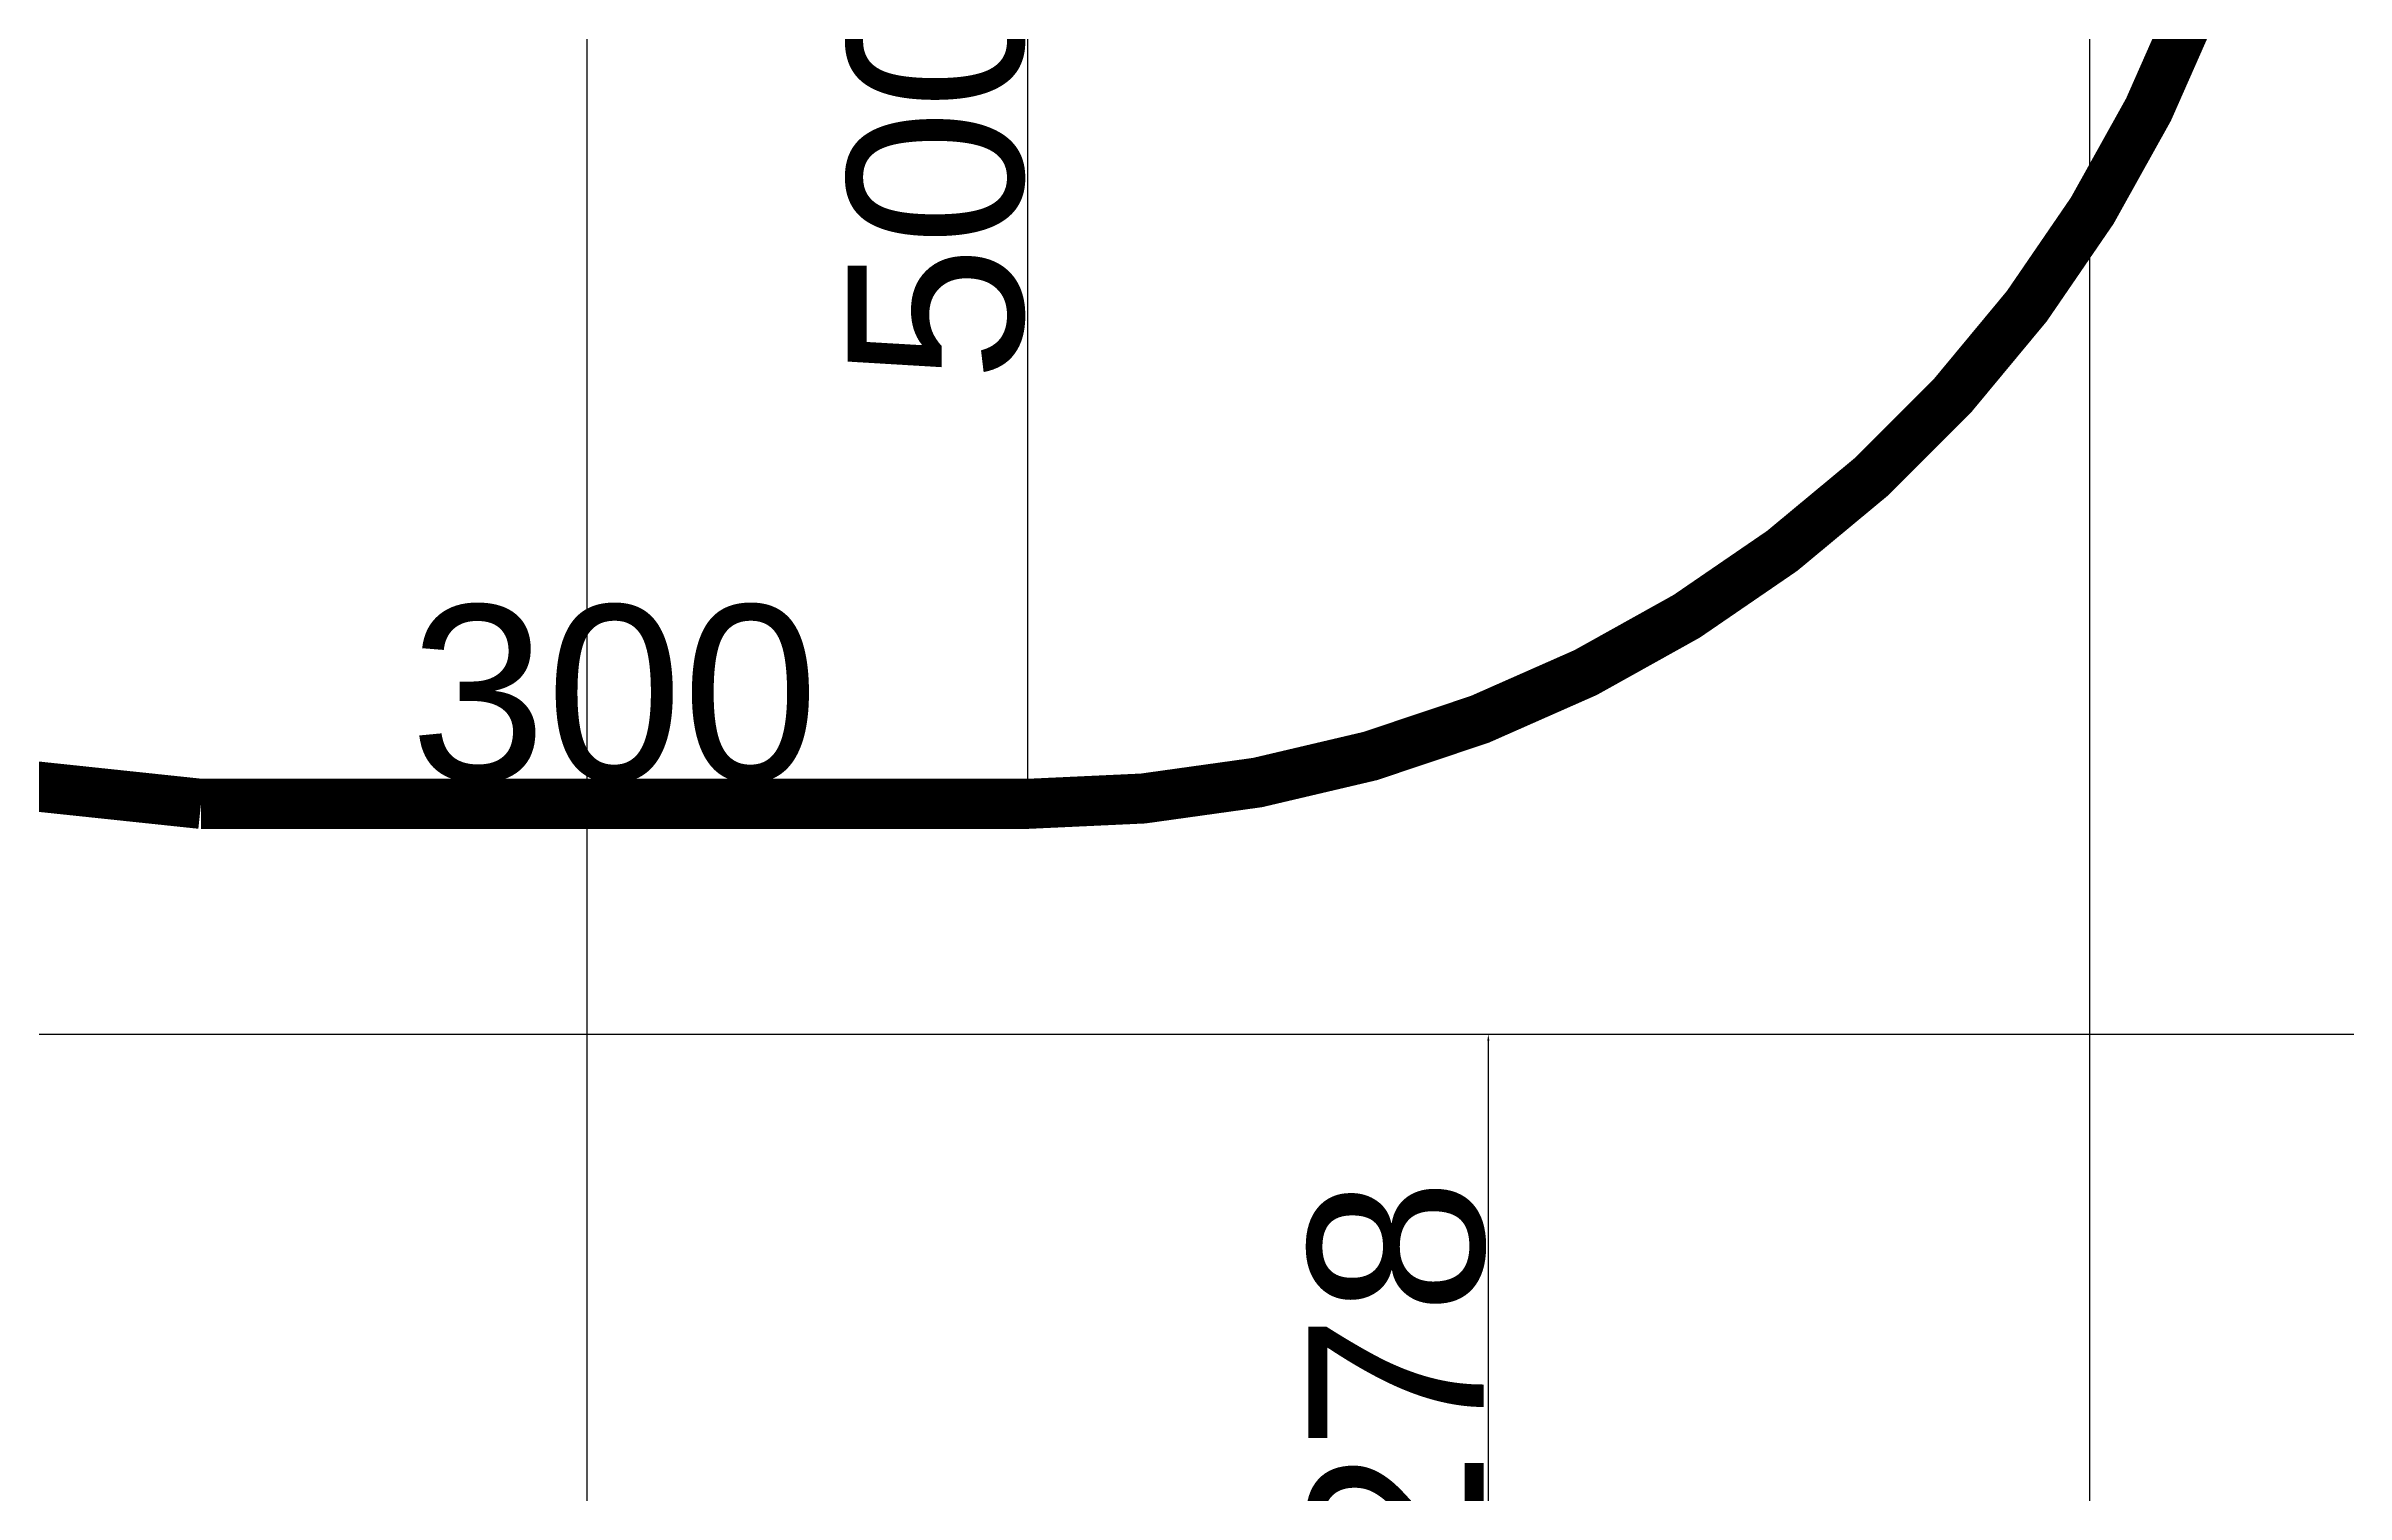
# Model space of a CAD drawing. Header units: millimetres. Extents: x 0 to 6090, y -6000 to 101.
# Drawn here: x 3984 to 4902, y -2583 to -2005 of the extents above; entities that cross this region are included whole.
import ezdxf

# ---------------------------------------------------------------- set-up
doc = ezdxf.new("R2010")
doc.units = ezdxf.units.MM
doc.layers.add('high_way', color=7, linetype='Continuous', lineweight=40)
doc.styles.get("Standard").update_dxf_attribs({"font": 'arial.ttf'})
doc.dimstyles.new('ISO-25', dxfattribs={"dimtxt": 2.5, "dimasz": 2.5, "dimexe": 1.25, "dimexo": 0.625, "dimtad": 1, "dimtxsty": 'Standard', "dimcen": 2.5, "dimadec": 0, "dimazin": 0, "dimtfac": 1, "dimtmove": 0, "dimatfit": 3, "dimfxl": 1, "dimarcsym": 0})

# ---------------------------------------------------------------- blocks, each defined once
blk = doc.blocks.new('*U1')
at = {"layer": 'Defpoints'}
blk.add_line((0, 3000), (0, -3000), dxfattribs=at)
blk = doc.blocks.new('*U2')
at = {"layer": 'Defpoints', "color": 0, "linetype": 'ByBlock', "lineweight": -2, "transparency": 16777216}
for p in [(4200, 20), (4800, 20), (4200, 10), (4800, 10), (4200, 0), (4800, 0)]:
    blk.add_blockref('*U1', p, dxfattribs=at)
blk = doc.blocks.new('*U3')
at = {"layer": 'Defpoints'}
blk.add_line((-3000, 0), (3000, 0), dxfattribs=at)
blk = doc.blocks.new('*U4')
at = {"layer": 'Defpoints', "color": 0, "linetype": 'ByBlock', "lineweight": -2, "transparency": 16777216}
for p in [(0, 3600), (10, 3600), (20, 3600), (30, 3600), (40, 3600), (50, 3600), (60, 3600), (70, 3600), (80, 3600), (90, 3600)]:
    blk.add_blockref('*U3', p, dxfattribs=at)
blk = doc.blocks.new('*D65')
at = {"layer": 'Defpoints', "color": 0, "lineweight": -2, "transparency": 16777216}
for p, q in [((4376.63, -1808), (4377.25, -1808)), ((4376, -1810.5), (4376, -2305.5)), ((4376.63, -2308), (4377.25, -2308))]:
    blk.add_line(p, q, dxfattribs=at)
at = {"layer": 'Defpoints', "color": 0, "transparency": 16777216}
for p in [(4376, -1808), (4376, -2308), (4376, -2308)]:
    blk.add_point(p, dxfattribs=at)
for points in [[(4375.58, -1810.5), (4376.42, -1810.5), (4376, -1808)], [(4375.58, -2305.5), (4376.42, -2305.5), (4376, -2308)]]:
    blk.add_solid(points, dxfattribs=at)
at = {"layer": 'Defpoints', "color": 0, "transparency": 16777216, "insert": (4339.63, -2058), "char_height": 2.5, "attachment_point": 5, "rotation": 90}
blk.add_mtext('{\\H28x;500}', dxfattribs=at)
blk = doc.blocks.new('*D67')
at = {"layer": 'Defpoints', "color": 0, "lineweight": -2, "transparency": 16777216}
for p, q in [((4046, -2307.38), (4046, -2299.32)), ((4373.5, -2300.57), (4048.5, -2300.57)), ((4376, -2307.38), (4376, -2299.32))]:
    blk.add_line(p, q, dxfattribs=at)
at = {"layer": 'Defpoints', "color": 0, "transparency": 16777216}
for p in [(4046, -2300.57), (4046, -2308), (4376, -2308)]:
    blk.add_point(p, dxfattribs=at)
for points in [[(4048.5, -2300.15), (4048.5, -2300.99), (4046, -2300.57)], [(4373.5, -2300.15), (4373.5, -2300.99), (4376, -2300.57)]]:
    blk.add_solid(points, dxfattribs=at)
at = {"layer": 'Defpoints', "color": 0, "transparency": 16777216, "insert": (4211, -2264.18), "char_height": 2.5, "attachment_point": 5}
blk.add_mtext('{\\H28x;300}', dxfattribs=at)
blk = doc.blocks.new('*D68')
at = {"layer": 'Defpoints', "color": 0, "lineweight": -2, "transparency": 16777216}
for p, q in [((4560, -2675.5), (4560, -2402.5)), ((4560.63, -2400), (4561.25, -2400)), ((4560.63, -2678), (4561.25, -2678))]:
    blk.add_line(p, q, dxfattribs=at)
at = {"layer": 'Defpoints', "color": 0, "transparency": 16777216}
for p in [(4560, -2400), (4560, -2400), (4560, -2678)]:
    blk.add_point(p, dxfattribs=at)
for points in [[(4559.58, -2402.5), (4560.42, -2402.5), (4560, -2400)], [(4559.58, -2675.5), (4560.42, -2675.5), (4560, -2678)]]:
    blk.add_solid(points, dxfattribs=at)
at = {"layer": 'Defpoints', "color": 0, "transparency": 16777216, "insert": (4523.63, -2539), "char_height": 2.5, "attachment_point": 5, "rotation": 90}
blk.add_mtext('{\\H28x;278}', dxfattribs=at)

msp = doc.modelspace()

# ---------------------------------------------------------------- linework, layer by layer
at = {"layer": 'high_way', "const_width": 20}
msp.add_lwpolyline([(4046, -2308), (4376, -2308, 0.4142136), (4876, -1808), (4876, -1426, 0.4142136), (4376, -926), (1425, -926)], format="xyb", dxfattribs=at)
msp.add_lwpolyline([(4046, -2308), (3925.618, -2295.273)], dxfattribs=at)

# ---------------------------------------------------------------- block references
at = {"layer": 'Defpoints'}
for name, p in [('*U2', (0, -3000)), ('*U4', (3000, -6000))]:
    msp.add_blockref(name, p, dxfattribs=at)

# ---------------------------------------------------------------- dimensions: what is measured, and where the dimension line sits
for base, p1, p2, picture, middle in [((4376, -2308), (4376, -1808), (4376, -2308), '*D65', (4339.635, -2058)), ((4560, -2400), (4560, -2678), (4560, -2400), '*D68', (4523.635, -2539))]:
    dim = msp.add_linear_dim(base=base, p1=p1, p2=p2, angle=90, text='{\\H28x;<>}', dimstyle='ISO-25', dxfattribs=at)
    dim.commit()
    dim.dimension.update_dxf_attribs({"geometry": picture, "text_midpoint": middle})
dim = msp.add_linear_dim(base=(4046, -2300.571), p1=(4376, -2308), p2=(4046, -2308), text='{\\H28x;300}', dimstyle='ISO-25', dxfattribs=at)
dim.commit()
dim.dimension.update_dxf_attribs({"geometry": '*D67', "text_midpoint": (4211, -2264.182)})

doc.saveas('drawing.dxf')
